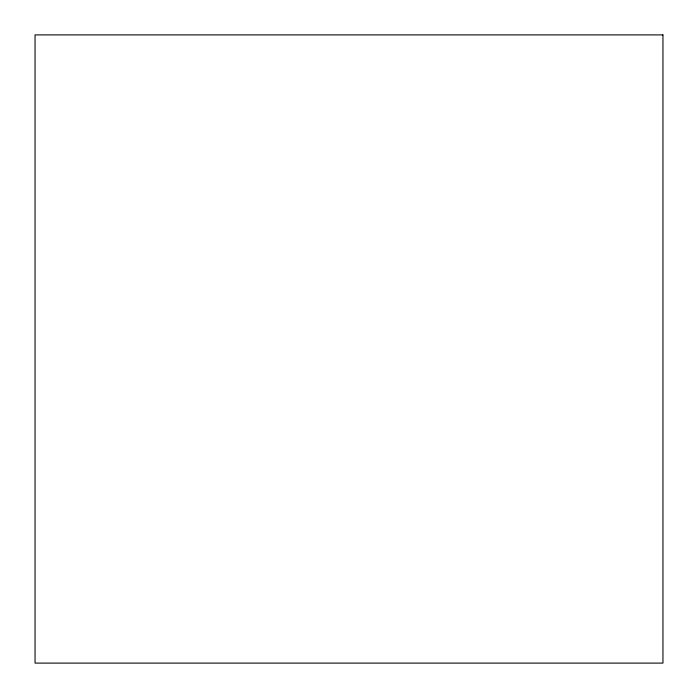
<?xml version="1.0" encoding="UTF-8"?>
<svg xmlns="http://www.w3.org/2000/svg" width="698" height="698" viewBox="0 0 698 698"><rect width="100%" height="100%" fill="white"/><g stroke="black" fill="none" stroke-linecap="round" stroke-linejoin="round"><path stroke-width="1.05" d="M662.952 34.9L35.048 34.9L35.057 663.1L662.952 663.1L662.952 34.9"/></g></svg>
